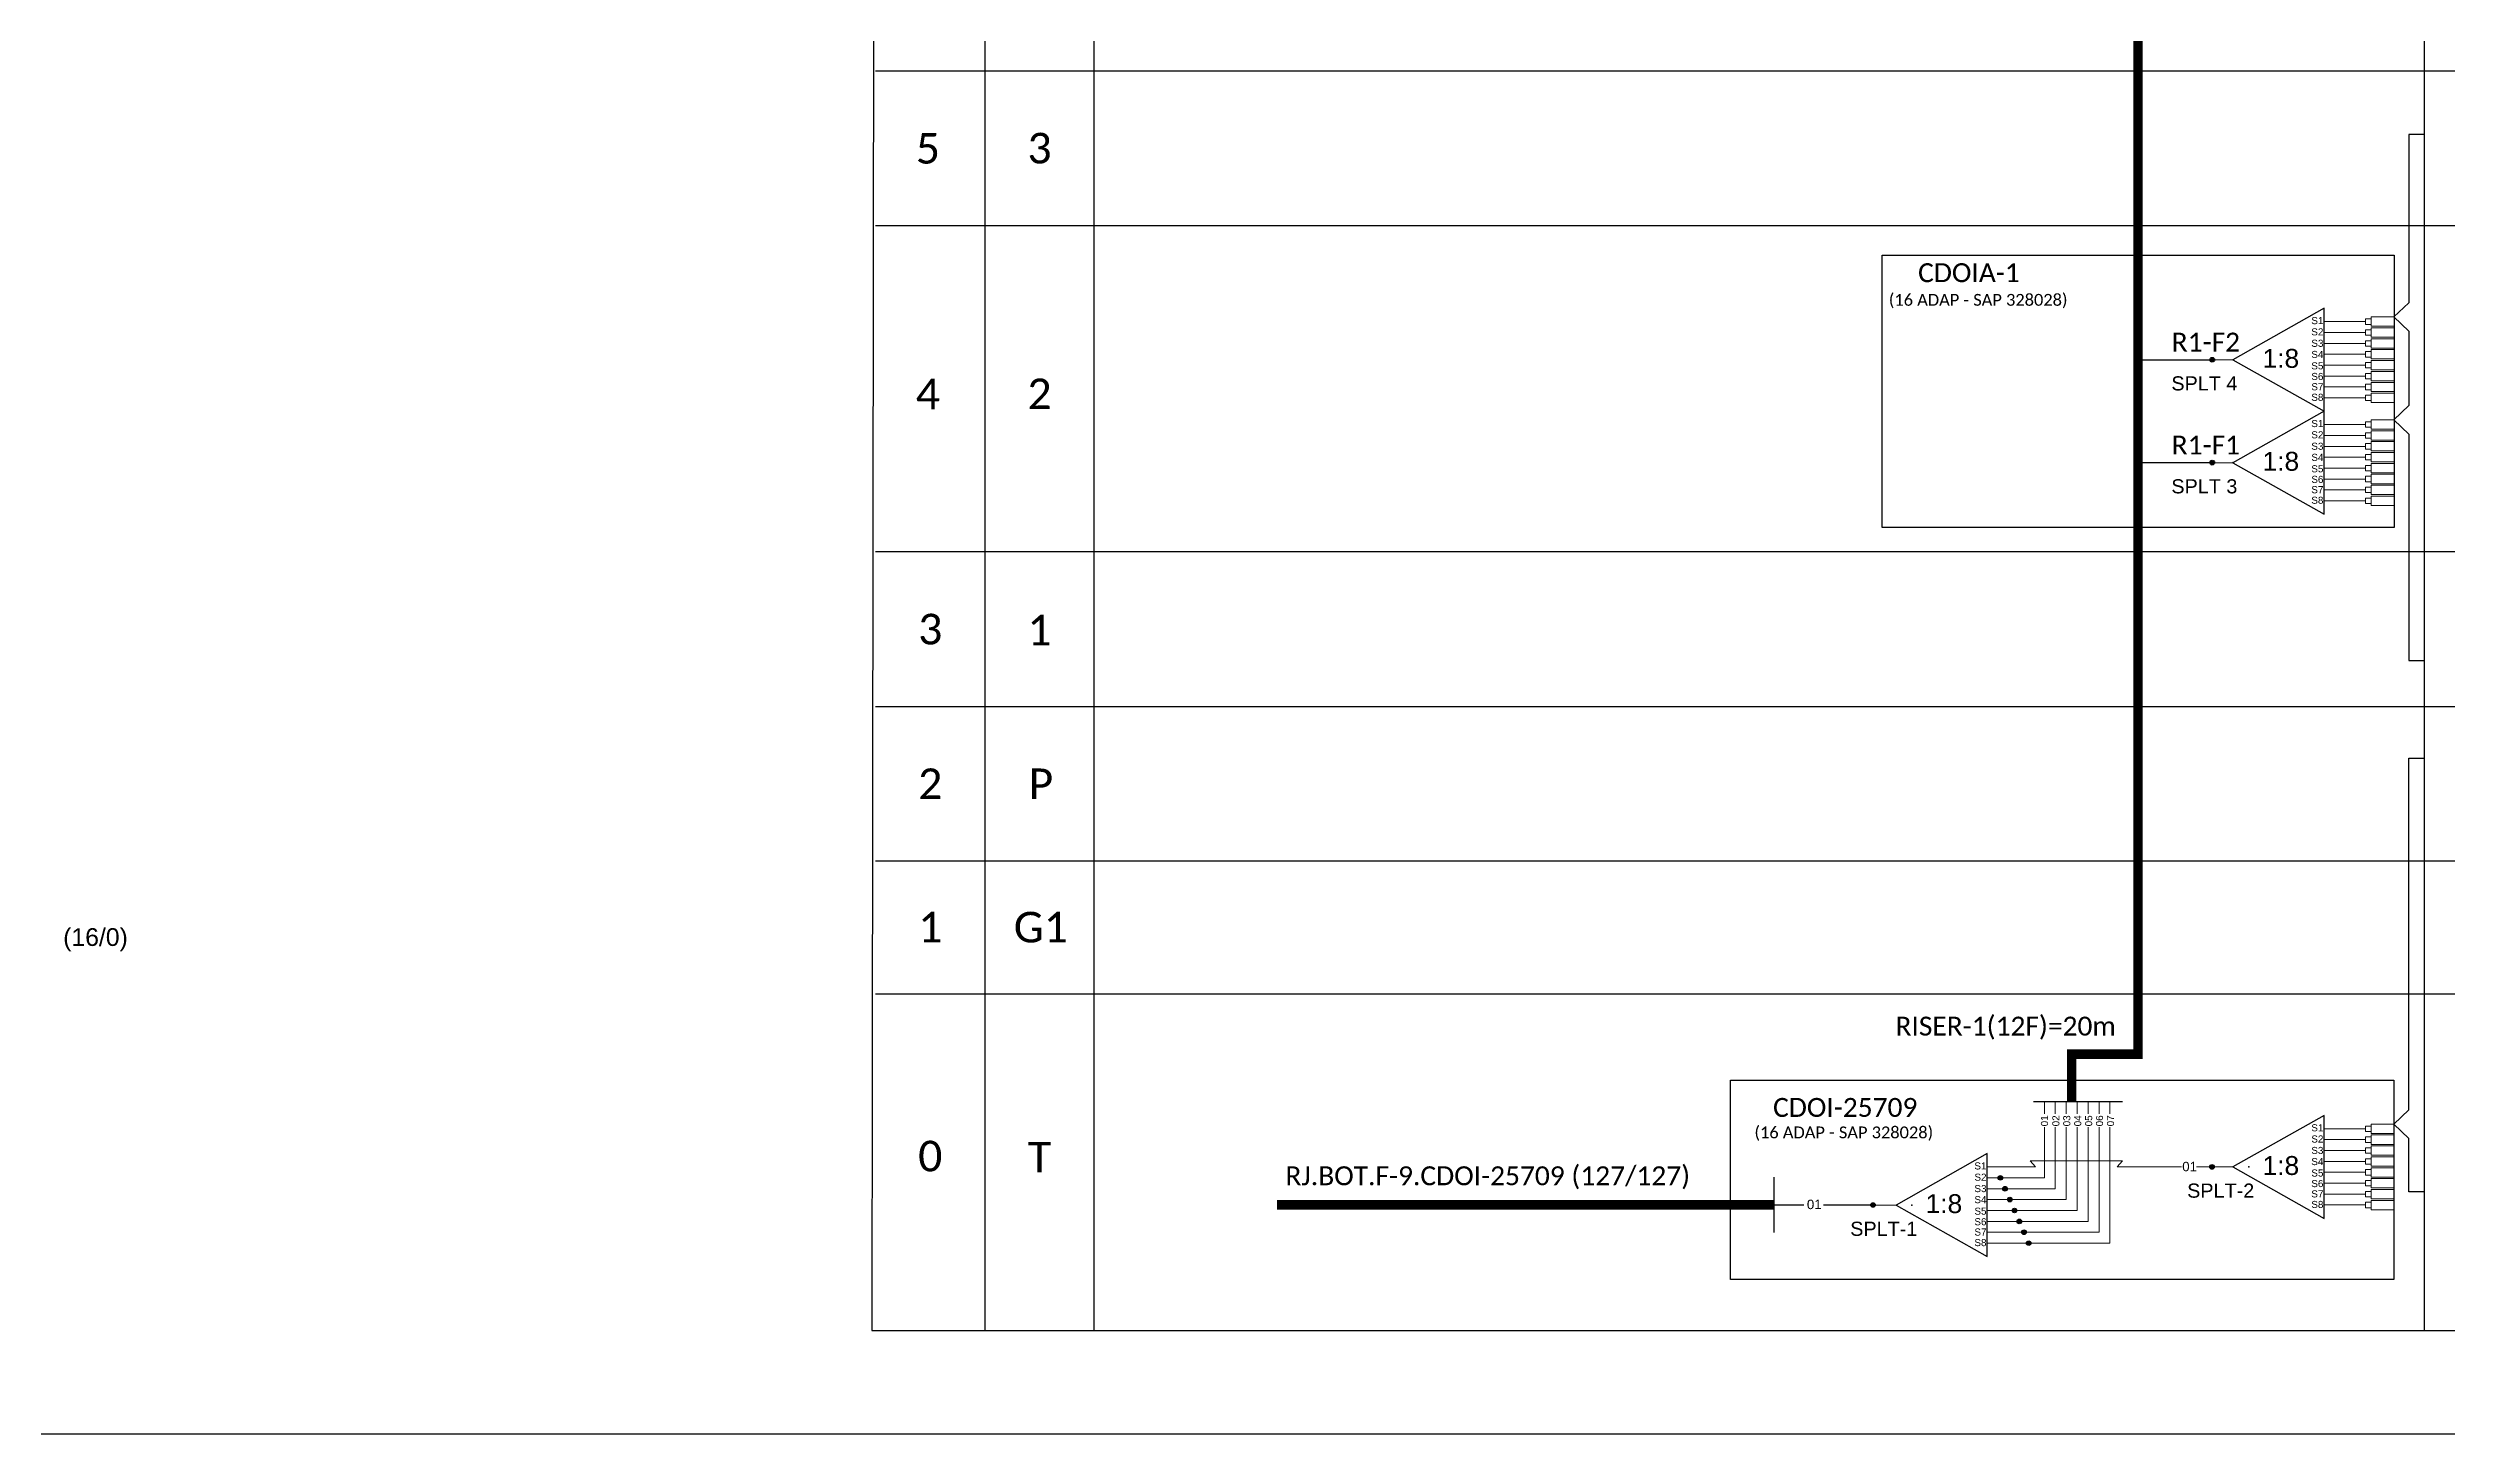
# Model space of a CAD drawing. Extents: x -4 to 837, y 1 to 595.
# Drawn here: x 441.7 to 695.9, y 1.3 to 148 of the extents above; entities that cross this region are included whole.
import ezdxf
from ezdxf.enums import TextEntityAlignment as Align

# ---------------------------------------------------------------- set-up
doc = ezdxf.new("R2010")
doc.units = 0
doc.layers.add("20.0-LEGENDA DOS CDO'S", color=1, linetype='Continuous', lineweight=0)
doc.styles.add('ARIAL', font='arial.ttf')
doc.styles.add('WMF-Calibri0', font='calibri.ttf')
doc.linetypes.add('FENCELINE1', pattern='A,0.25,-0.1,[133,ltypeshp.shx,S=0.1,R=0,X=-0.1,Y=0],-0.1,1', length=1.45)

# ---------------------------------------------------------------- blocks, each defined once
blk = doc.blocks.new('SPLT_1-8_SC-APC')
at = {"color": 1}
blk.add_lwpolyline([(-7.37, -2.1), (-17.04, -7.55), (-7.37, -13), (-7.37, -2.1)], dxfattribs=at)
at = {"color": 3, "lineweight": 0}
for points in [[(-2.99, -3.51), (-7.37, -3.51)], [(-7.37, -4.66), (-2.99, -4.66)], [(-2.41, -3.02), (-2.41, -4)], [(-2.41, -3.02), (0, -3.02)], [(-2.41, -4), (0, -4)], [(-2.41, -4.17), (-2.41, -5.16)], [(-2.41, -4.17), (0, -4.17)], [(-7.37, -5.82), (-2.99, -5.82)], [(-7.37, -6.97), (-2.99, -6.97)], [(-2.41, -5.16), (0, -5.16)], [(-2.41, -5.32), (-2.41, -6.31)], [(-2.41, -5.32), (0, -5.32)], [(-2.41, -6.31), (0, -6.31)], [(-2.41, -6.48), (-2.41, -7.46)], [(-2.41, -6.48), (0, -6.48)], [(-2.41, -7.46), (0, -7.46)], [(-7.37, -8.12), (-2.99, -8.12)], [(-7.37, -9.28), (-2.99, -9.28)], [(-2.41, -7.63), (-2.41, -8.62)], [(-2.41, -7.63), (0, -7.63)], [(-2.41, -8.62), (0, -8.62)], [(-2.41, -8.78), (-2.41, -9.77)], [(-2.41, -8.78), (0, -8.78)], [(-2.41, -9.77), (0, -9.77)], [(-2.41, -9.94), (-2.41, -10.92)], [(-2.41, -9.94), (0, -9.94)], [(-7.37, -10.43), (-2.99, -10.43)], [(-7.37, -11.58), (-2.99, -11.58)], [(-2.41, -10.92), (0, -10.92)], [(-2.41, -11.09), (-2.41, -12.08)], [(-2.41, -11.09), (0, -11.09)], [(-2.41, -12.08), (0, -12.08)]]:
    blk.add_lwpolyline(points, dxfattribs=at)
for points in [[(-2.99, -3.22), (-2.41, -3.22), (-2.41, -3.8), (-2.99, -3.8)], [(-2.99, -4.38), (-2.41, -4.38), (-2.41, -4.95), (-2.99, -4.95)], [(-2.99, -5.53), (-2.41, -5.53), (-2.41, -6.1), (-2.99, -6.1)], [(-2.99, -6.68), (-2.41, -6.68), (-2.41, -7.26), (-2.99, -7.26)], [(-2.99, -7.84), (-2.41, -7.84), (-2.41, -8.41), (-2.99, -8.41)], [(-2.99, -8.99), (-2.41, -8.99), (-2.41, -9.56), (-2.99, -9.56)], [(-2.99, -10.14), (-2.41, -10.14), (-2.41, -10.72), (-2.99, -10.72)], [(-2.99, -11.3), (-2.41, -11.3), (-2.41, -11.87), (-2.99, -11.87)]]:
    blk.add_lwpolyline(points, close=True, dxfattribs=at)
at = {"color": 1, "lineweight": 0}
blk.add_lwpolyline([(-17.04, -7.55), (-19.26, -7.55)], dxfattribs=at)
at = {"color": 1, "style": 'ARIAL'}
for s, height, p in [('S1', 0.75, (-8.74, -3.78)), ('S2', 0.75, (-8.74, -4.97)), ('1:8', 2, (-13.91, -8.4)), ('S3', 0.75, (-8.74, -6.18)), ('S4', 0.75, (-8.74, -7.36)), ('S5', 0.75, (-8.74, -8.57)), ('S6', 0.75, (-8.74, -9.69)), ('S7', 0.75, (-8.74, -10.78)), ('S8', 0.75, (-8.74, -11.9))]:
    blk.add_text(s, height=height, dxfattribs=at).set_placement(p)
blk = doc.blocks.new('SPLITTER_')
blk.add_point((0, 0))
at = {"style": 'ARIAL', "flags": 4}
blk.add_attdef('SPLT', (0, -3.26), '', height=1.5, dxfattribs=at)

msp = doc.modelspace()

# ---------------------------------------------------------------- hatches: boundary and pattern name
h = msp.add_hatch(color=3)
h.dxf.hatch_style = 1
edge = h.paths.add_edge_path()
edge.add_arc((670.89, 115.01), 0.256, 0, 360)
h = msp.add_hatch(color=3)
h.dxf.hatch_style = 1
edge = h.paths.add_edge_path()
edge.add_arc((670.89, 104.12), 0.256, 0, 360)
h = msp.add_hatch(color=3)
h.dxf.hatch_style = 1
edge = h.paths.add_edge_path()
edge.add_arc((648.45, 28.39), 0.242, 0, 360)
h = msp.add_hatch(color=3)
h.dxf.hatch_style = 1
edge = h.paths.add_edge_path()
edge.add_arc((670.86, 29.54), 0.242, 0, 360)
h = msp.add_hatch(color=3)
h.dxf.hatch_style = 1
edge = h.paths.add_edge_path()
edge.add_arc((634.96, 25.51), 0.242, 0, 360)
h = msp.add_hatch(color=3)
h.dxf.hatch_style = 1
edge = h.paths.add_edge_path()
edge.add_arc((648.95, 27.23), 0.242, 0, 360)
h = msp.add_hatch(color=3)
h.dxf.hatch_style = 1
edge = h.paths.add_edge_path()
edge.add_arc((649.45, 26.08), 0.242, 0, 360)
h = msp.add_hatch(color=3)
h.dxf.hatch_style = 1
edge = h.paths.add_edge_path()
edge.add_arc((649.95, 24.93), 0.242, 0, 360)
h = msp.add_hatch(color=3)
h.dxf.hatch_style = 1
edge = h.paths.add_edge_path()
edge.add_arc((650.45, 23.77), 0.242, 0, 360)
h = msp.add_hatch(color=3)
h.dxf.hatch_style = 1
edge = h.paths.add_edge_path()
edge.add_arc((650.95, 22.62), 0.242, 0, 360)
h = msp.add_hatch(color=3)
h.dxf.hatch_style = 1
edge = h.paths.add_edge_path()
edge.add_arc((651.45, 21.47), 0.242, 0, 360)

# ---------------------------------------------------------------- linework, layer by layer
msp.add_line((-3.83, 1.26), (837.17, 1.26))
for points in [[(529.34, 319.83), (528.95, 12.22), (734.93, 12.22), (734.93, 319.83)], [(552.49, 12.22), (552.49, 319.83)], [(693.34, 319.83), (693.34, 12.22)], [(540.92, 315.71), (540.92, 12.22)], [(529.34, 145.6), (734.93, 145.6)], [(529.34, 129.23), (734.93, 129.23)], [(529.34, 94.69), (734.93, 94.69)], [(529.34, 78.31), (734.93, 78.31)], [(529.34, 61.94), (734.93, 61.94)], [(529.34, 47.87), (734.93, 47.87)]]:
    msp.add_lwpolyline(points)
at = {"color": 5, "const_width": 1}
msp.add_lwpolyline([(663.02, 286.66), (663.02, 41.48), (656, 41.48), (656, 36.45)], dxfattribs=at)
at = {"color": 3}
for points in [[(693.35, 138.88), (691.7, 138.88), (691.69, 121.05), (690.12, 119.54), (691.69, 118.03), (691.69, 110.15), (690.12, 108.65), (691.69, 107.14), (691.69, 83.16), (693.34, 83.16)], [(693.34, 26.9), (691.69, 26.9), (691.69, 32.56), (690.12, 34.07), (691.69, 35.58), (691.69, 72.83), (693.34, 72.83)], [(624.49, 25.52), (627.65, 25.52)], [(629.72, 25.51), (634.96, 25.51)]]:
    msp.add_lwpolyline(points, dxfattribs=at)
at = {"color": 1}
for points in [[(635.92, 126.07), (690.15, 126.07), (690.15, 97.25), (635.92, 97.25)], [(619.86, 38.74), (690.12, 38.74), (690.12, 17.62), (619.86, 17.62)]]:
    msp.add_lwpolyline(points, close=True, dxfattribs=at)
at = {"color": 5}
for points in [[(663.02, 115.01), (670.86, 115.01)], [(663.02, 104.12), (670.86, 104.12)], [(651.96, 36.45), (661.4, 36.45)]]:
    msp.add_lwpolyline(points, dxfattribs=at)
at = {"color": 5, "lineweight": 0}
for points in [[(653.11, 36.45), (653.11, 35.17)], [(654.27, 36.45), (654.27, 35.16)], [(655.43, 36.45), (655.43, 35.17)], [(656.58, 36.45), (656.58, 35.17)], [(657.74, 36.45), (657.74, 35.16)], [(658.9, 36.45), (658.9, 35.17)], [(660.05, 36.45), (660.05, 35.17)], [(648.69, 28.39), (653.11, 28.39), (653.11, 33.74)], [(649.19, 27.23), (654.27, 27.23), (654.27, 33.74)], [(649.69, 26.08), (655.43, 26.08), (655.43, 33.74)], [(650.19, 24.93), (656.58, 24.93), (656.58, 33.74)], [(650.69, 23.77), (657.74, 23.77), (657.74, 33.74)], [(651.19, 22.62), (658.9, 22.62), (658.9, 33.74)], [(651.69, 21.47), (660.05, 21.47), (660.05, 33.74)]]:
    msp.add_lwpolyline(points, dxfattribs=at)
at = {"color": 1}
for points in [[(647.07, 30.95), (637.4, 25.5), (647.07, 20.06), (647.07, 30.95)], [(624.49, 22.6), (624.49, 28.44)]]:
    msp.add_lwpolyline(points, dxfattribs=at)
at = {"color": 7, "lineweight": 0}
for points in [[(647.07, 29.54), (652.18, 29.54)], [(647.07, 28.39), (648.45, 28.39)], [(652.18, 29.54), (651.62, 30.17), (655.31, 30.17)], [(660.81, 29.54), (661.37, 30.17), (655.31, 30.17)], [(667.63, 29.54), (660.81, 29.54)], [(670.62, 29.54), (669.23, 29.54)], [(647.07, 27.23), (648.95, 27.23)], [(647.07, 26.08), (649.45, 26.08)], [(647.07, 24.93), (649.95, 24.93)], [(647.07, 23.77), (650.45, 23.77)], [(647.07, 22.62), (650.95, 22.62)], [(647.07, 21.47), (651.45, 21.47)]]:
    msp.add_lwpolyline(points, dxfattribs=at)
at = {"color": 1, "const_width": 1}
msp.add_lwpolyline([(571.86, 25.52), (624.49, 25.52)], dxfattribs=at)
at = {"color": 1, "lineweight": 0}
msp.add_lwpolyline([(637.4, 25.5), (635.18, 25.5)], dxfattribs=at)
at = {"color": 3}
for centre, radius in [((670.89, 115.01), 0.256), ((670.89, 104.12), 0.256), ((648.45, 28.39), 0.242), ((670.86, 29.54), 0.242), ((634.96, 25.51), 0.242), ((648.95, 27.23), 0.242), ((649.45, 26.08), 0.242), ((649.95, 24.93), 0.242), ((650.45, 23.77), 0.242), ((650.95, 22.62), 0.242), ((651.45, 21.47), 0.242)]:
    msp.add_circle(centre, radius, dxfattribs=at)

# ---------------------------------------------------------------- block references
for p in [(690.12, 122.56), (690.12, 111.66), (690.12, 37.09)]:
    msp.add_blockref('SPLT_1-8_SC-APC', p, dxfattribs=at)
ref = msp.add_blockref('SPLITTER_', (673.09, 115.02), dxfattribs=dict(xscale=-1))
ref.add_attrib('SPLT', 'SPLT 4', (666.56, 111.76), dxfattribs={"height": 1.5, "style": 'ARIAL'})
ref = msp.add_blockref('SPLITTER_', (673.09, 104.12), dxfattribs=dict(xscale=-1))
ref.add_attrib('SPLT', 'SPLT 3', (666.56, 100.86), dxfattribs={"height": 1.5, "style": 'ARIAL'})
ref = msp.add_blockref('SPLITTER_', (674.77, 29.54), dxfattribs=dict(xscale=-1))
ref.add_attrib('SPLT', 'SPLT-2', (668.23, 26.28), dxfattribs={"height": 1.5, "style": 'ARIAL'})
ref = msp.add_blockref('SPLITTER_', (639.09, 25.5), dxfattribs=dict(xscale=-1))
ref.add_attrib('SPLT', 'SPLT-1', (632.55, 22.24), dxfattribs={"height": 1.5, "style": 'ARIAL'})

# ---------------------------------------------------------------- texts
at = {"color": 1}
for s, height, style, p in [('CDOIA-1', 2, 'WMF-Calibri0', (639.74, 123.23)), ('CDOI-25709', 2, 'WMF-Calibri0', (624.38, 34.84)), ('RJ.BOT.F-9.CDOI-25709 (127/127)', 2, 'WMF-Calibri0', (572.74, 27.6)), ('S1', 0.75, 'ARIAL', (645.7, 29.27)), ('S2', 0.75, 'ARIAL', (645.7, 28.08)), ('1:8', 2, 'ARIAL', (640.53, 24.65)), ('S3', 0.75, 'ARIAL', (645.7, 26.87)), ('S4', 0.75, 'ARIAL', (645.7, 25.7)), ('S5', 0.75, 'ARIAL', (645.7, 24.48)), ('S6', 0.75, 'ARIAL', (645.7, 23.36)), ('S7', 0.75, 'ARIAL', (645.7, 22.27)), ('S8', 0.75, 'ARIAL', (645.7, 21.15))]:
    msp.add_text(s, height=height, dxfattribs=dict(at, style=style)).set_placement(p)
at = {"color": 1, "style": 'WMF-Calibri0'}
for p in [(646.1, 120.73), (631.87, 32.57)]:
    msp.add_text('(16 ADAP - SAP 328028)', height=1.25, dxfattribs=at).set_placement(p, align=Align.CENTER)
at = {"color": 5, "style": 'WMF-Calibri0'}
for s, p in [('R1-F2', (666.59, 115.88)), ('R1-F1', (666.59, 104.98)), ('RISER-1(12F)=20m', (637.34, 43.45))]:
    msp.add_text(s, height=2, dxfattribs=at).set_placement(p)
at = {"style": 'ARIAL'}
for s, p in [('01', (653.12, 34.42)), ('02', (654.33, 34.42)), ('03', (655.48, 34.42)), ('04', (656.64, 34.42)), ('05', (657.8, 34.42)), ('06', (658.95, 34.42)), ('07', (660.11, 34.42))]:
    msp.add_text(s, height=0.75, rotation=90, dxfattribs=at).set_placement(p, align=Align.MIDDLE_CENTER)
for p in [(668.49, 29.58), (628.74, 25.57)]:
    msp.add_text('01', height=1, dxfattribs=at).set_placement(p, align=Align.MIDDLE_CENTER)
at = {"color": 7, "style": 'WMF-Calibri0'}
for tag, flags, p in [('5', 4, (534.88, 137.4)), ('3', 4, (546.7, 137.42)), ('4', 4, (534.88, 111.39)), ('2', 4, (546.7, 111.4)), ('3', 4, (535.13, 86.49)), ('1', 4, (546.7, 86.39)), ('2', 4, (535.13, 70.11)), ('P', 4, (546.84, 70.11)), ('1', 4, (535.13, 54.93)), ('G1', 4, (546.84, 54.93)), ('0', 4, (535.13, 30.69)), ('T', 12, (546.7, 30.57))]:
    msp.add_attdef(tag, text='XX', height=3.24, dxfattribs=dict(at, flags=flags)).set_placement(p, align=Align.MIDDLE_CENTER)
at = {"layer": "20.0-LEGENDA DOS CDO'S", "color": 1, "linetype": 'FENCELINE1', "style": 'ARIAL'}
msp.add_text('     (16/0)', height=1.8777, dxfattribs=at).set_placement((444.91, 52.94), align=Align.CENTER)

doc.saveas('drawing.dxf')
